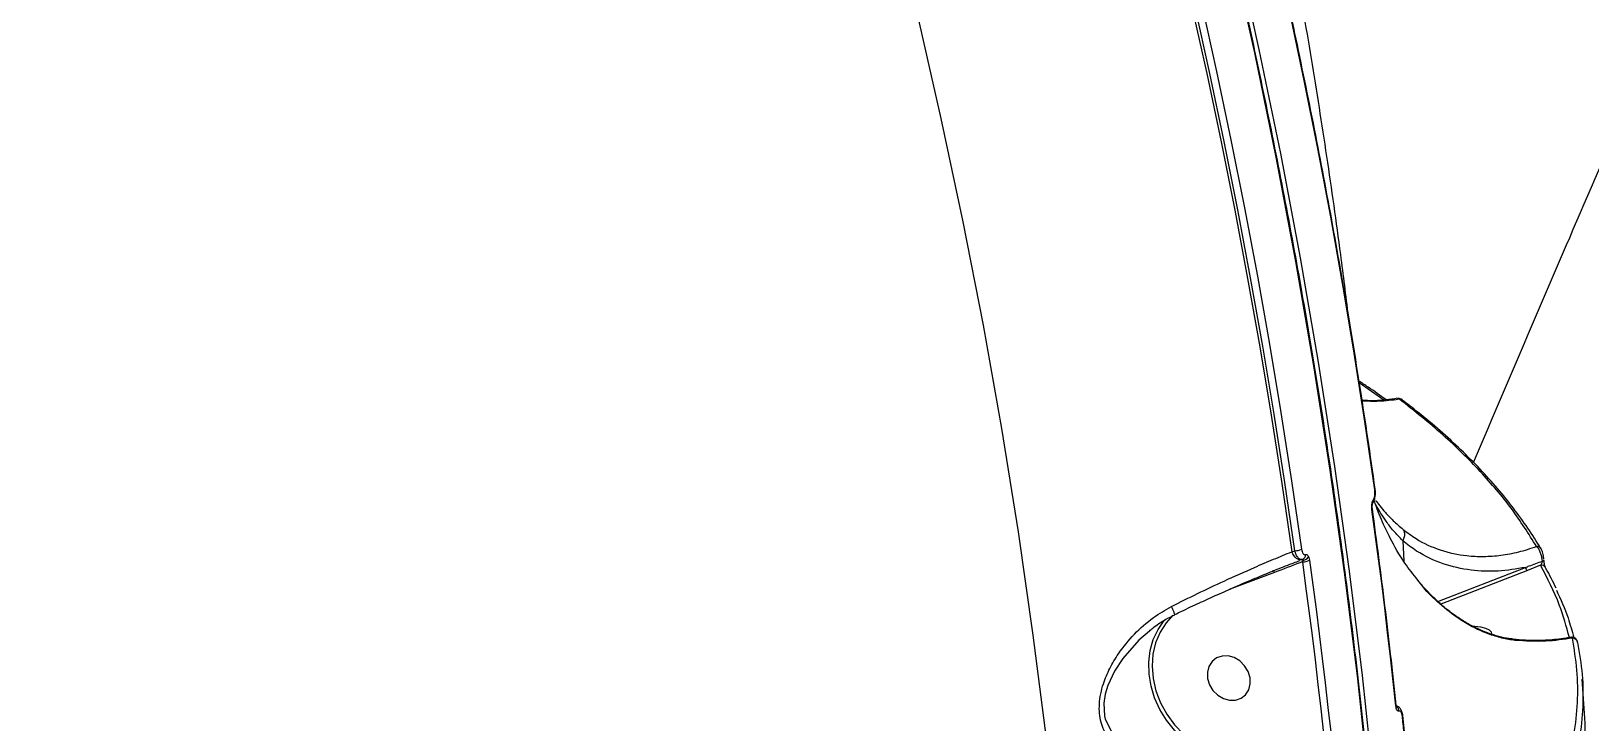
# Model space of a CAD drawing. Header units: millimetres. Extents: x -7245 to 6306, y -6696 to 5973.
# Drawn here: x 2650.9 to 2947.6, y -1767.3 to -1635.8 of the extents above; entities that cross this region are included whole.
import ezdxf

# ---------------------------------------------------------------- set-up
doc = ezdxf.new("R2010")
doc.units = ezdxf.units.MM
for name, color, linetype in [('DIKOM_ОБЪЕКТ', 7, 'Continuous'), ('DIKOM_РАЗМЕР_ЗОНА', 7, 'Continuous'), ('DIKOM_РАЗМЕР_ОБЪЕКТА', 7, 'Continuous')]:
    doc.layers.add(name, color=color, linetype=linetype)
doc.styles.add('style1', font='arial.ttf', dxfattribs={"width": 0.8})
doc.dimstyles.new('1-50', dxfattribs={"dimtxt": 300, "dimasz": 200, "dimexe": 100, "dimexo": 0, "dimgap": 100, "dimtad": 1, "dimtxsty": 'style1', "dimcen": 200, "dimclrd": 7, "dimclre": 7, "dimclrt": 7, "dimadec": 1, "dimazin": 2, "dimtfac": 1, "dimtmove": 0, "dimatfit": 2, "dimfxl": 0, "dimlwd": 25, "dimlwe": 18, "dimarcsym": 0})

# ---------------------------------------------------------------- blocks, each defined once
blk = doc.blocks.new('*D10')
at = {"layer": 'Defpoints', "color": 0, "transparency": 16777216}
for p in [(-4365.71, 2792.53), (4306.16, 475.6), (4306.16, -5965.27)]:
    blk.add_point(p, dxfattribs=at)
at = {"layer": 'DIKOM_РАЗМЕР_ОБЪЕКТА', "color": 7, "lineweight": 18, "transparency": 16777216}
for p, q in [((-4365.71, 2792.53), (-4365.71, -6065.27)), ((4306.16, 475.6), (4306.16, -6065.27))]:
    blk.add_line(p, q, dxfattribs=at)
at = {"layer": 'DIKOM_РАЗМЕР_ОБЪЕКТА', "color": 7, "lineweight": 25, "transparency": 16777216}
blk.add_line((-4165.71, -5965.27), (4106.16, -5965.27), dxfattribs=at)
at = {"layer": 'DIKOM_РАЗМЕР_ОБЪЕКТА', "color": 7, "transparency": 16777216}
for points in [[(-4165.71, -5931.93), (-4165.71, -5998.6), (-4365.71, -5965.27)], [(4106.16, -5931.93), (4106.16, -5998.6), (4306.16, -5965.27)]]:
    blk.add_solid(points, dxfattribs=at)
at = {"layer": 'DIKOM_РАЗМЕР_ОБЪЕКТА', "color": 7, "transparency": 16777216, "insert": (-85.78, -5712.1), "char_height": 300, "attachment_point": 5, "style": 'style1'}
blk.add_mtext('8650', dxfattribs=at)
blk = doc.blocks.new('*D12')
at = {"layer": 'Defpoints', "color": 0, "transparency": 16777216}
for p in [(-5865.71, 123.34), (6306.18, -91.92), (6306.18, -6596.14)]:
    blk.add_point(p, dxfattribs=at)
at = {"layer": 'DIKOM_РАЗМЕР_ЗОНА', "color": 7, "lineweight": 18, "transparency": 16777216}
for p, q in [((-5865.71, 123.34), (-5865.71, -6696.14)), ((6306.18, -91.92), (6306.18, -6696.14))]:
    blk.add_line(p, q, dxfattribs=at)
at = {"layer": 'DIKOM_РАЗМЕР_ЗОНА', "color": 7, "lineweight": 25, "transparency": 16777216}
blk.add_line((-5665.71, -6596.14), (6106.18, -6596.14), dxfattribs=at)
at = {"layer": 'DIKOM_РАЗМЕР_ЗОНА', "color": 7, "transparency": 16777216}
for points in [[(-5665.71, -6562.81), (-5665.71, -6629.48), (-5865.71, -6596.14)], [(6106.18, -6562.81), (6106.18, -6629.48), (6306.18, -6596.14)]]:
    blk.add_solid(points, dxfattribs=at)
at = {"layer": 'DIKOM_РАЗМЕР_ЗОНА', "color": 7, "transparency": 16777216, "insert": (-71.19, -6342.97), "char_height": 300, "attachment_point": 5, "style": 'style1'}
blk.add_mtext('12150', dxfattribs=at)

msp = doc.modelspace()

# ---------------------------------------------------------------- linework, layer by layer
at = {"layer": 'DIKOM_ОБЪЕКТ', "color": 7, "linetype": 'Continuous', "lineweight": 15}
for p, q in [((2908.399, -1706.034), (2903.747, -1702.788)), ((2906.778, -1722.992), (2906.779, -1723)), ((2906.765, -1725.598), (2906.761, -1725.588)), ((2912.036, -1732.855), (2912.217, -1736.704)), ((2890.895, -1734.92), (2891.46, -1734.709)), ((2938.38, -1734.347), (2938.36, -1734.316)), ((2887.622, -1738.855), (2878.98, -1742.084)), ((2892.793, -1736.435), (2892.979, -1736.365)), ((2918.715, -1744.359), (2935.397, -1737.874)), ((2935.774, -1738.45), (2919.272, -1744.864)), ((2938.279, -1737.466), (2935.774, -1738.45)), ((2912.337, -1769.1), (2912.028, -1766.083))]:
    msp.add_line(p, q, dxfattribs=at)
at = {"layer": 'DIKOM_ОБЪЕКТ', "color": 7, "linetype": 'Continuous', "lineweight": 15, "flags": 128}
for points in [[(2844.179, -1770.477), (2841.683, -1750.803), (2838.851, -1731.122), (2835.683, -1711.442), (2832.181, -1691.768), (2828.346, -1672.106), (2824.178, -1652.464), (2819.68, -1632.846), (2814.853, -1613.261), (2809.697, -1593.712), (2804.216, -1574.208), (2798.41, -1554.754), (2792.282, -1535.357), (2785.833, -1516.021), (2779.066, -1496.755), (2771.982, -1477.563), (2764.584, -1458.452), (2756.875, -1439.428), (2748.856, -1420.498), (2740.53, -1401.666), (2731.9, -1382.939), (2722.97, -1364.324), (2713.74, -1345.826), (2704.215, -1327.45)], [(2905.563, -1778.946), (2903.451, -1759.1), (2901.006, -1739.241), (2898.231, -1719.374), (2895.126, -1699.506), (2891.691, -1679.643), (2887.928, -1659.79), (2883.837, -1639.954), (2879.421, -1620.14), (2874.68, -1600.355), (2869.616, -1580.605), (2864.231, -1560.895), (2858.525, -1541.231), (2852.501, -1521.62), (2846.161, -1502.067), (2839.506, -1482.579), (2832.539, -1463.161), (2825.261, -1443.819)], [(2826.082, -1443.155), (2833.359, -1462.497), (2840.327, -1481.916), (2846.982, -1501.404), (2853.322, -1520.957), (2859.346, -1540.568), (2865.051, -1560.231), (2870.437, -1579.941), (2875.501, -1599.692), (2880.242, -1619.477), (2884.658, -1639.291), (2888.748, -1659.127), (2892.512, -1678.98), (2895.947, -1698.843), (2899.052, -1718.711), (2901.827, -1738.578), (2904.271, -1758.437), (2906.383, -1778.282)], [(2906.706, -1723.128), (2904.818, -1710.137), (2902.79, -1697.144), (2900.62, -1684.153), (2898.309, -1671.165), (2895.858, -1658.182), (2893.267, -1645.206), (2890.536, -1632.238), (2887.666, -1619.28)], [(2871.839, -1630.943), (2874.713, -1643.918), (2877.447, -1656.902), (2880.041, -1669.894), (2882.494, -1682.893), (2884.807, -1695.897), (2886.978, -1708.903), (2889.007, -1721.912), (2890.895, -1734.92)], [(2891.46, -1734.709), (2889.574, -1721.728), (2887.547, -1708.746), (2885.379, -1695.766), (2883.07, -1682.789), (2880.621, -1669.817), (2878.032, -1656.851), (2875.303, -1643.893), (2872.436, -1630.946)], [(2873.715, -1630.555), (2876.585, -1643.513), (2879.316, -1656.481), (2881.907, -1669.458), (2884.358, -1682.44), (2886.668, -1695.428), (2888.838, -1708.419), (2890.867, -1721.411), (2892.755, -1734.404)], [(2906.224, -1726.174), (2906.222, -1726.164), (2906.196, -1726.142), (2906.142, -1726.119)], [(2910.722, -1764.257), (2910.218, -1759.588), (2909.695, -1754.919), (2909.153, -1750.249), (2908.594, -1745.578), (2908.016, -1740.907), (2907.42, -1736.235), (2906.805, -1731.563), (2906.172, -1726.89)], [(2892.793, -1736.435), (2892.573, -1736.476), (2892.332, -1736.445), (2892.079, -1736.341), (2891.821, -1736.168), (2891.566, -1735.931), (2891.322, -1735.638), (2891.096, -1735.297), (2890.895, -1734.92)], [(2887.622, -1738.855), (2887.577, -1738.772), (2887.525, -1738.697), (2887.47, -1738.635), (2887.412, -1738.588), (2887.355, -1738.557), (2887.3, -1738.545), (2887.25, -1738.55), (2887.243, -1738.552)], [(2897.521, -1774.148), (2897.017, -1769.483), (2896.494, -1764.818), (2895.954, -1760.152), (2895.394, -1755.485), (2894.817, -1750.817), (2894.221, -1746.149), (2893.607, -1741.481), (2892.975, -1736.812)], [(2894.272, -1736.507), (2894.905, -1741.18), (2895.52, -1745.852), (2896.116, -1750.524), (2896.694, -1755.195), (2897.254, -1759.866), (2897.795, -1764.536), (2898.318, -1769.205), (2898.822, -1773.873)], [(2880.932, -1774.687), (2878.721, -1774.497), (2876.51, -1773.973), (2874.346, -1773.127), (2872.277, -1771.977), (2870.347, -1770.548), (2868.598, -1768.871), (2867.069, -1766.982), (2865.792, -1764.923), (2864.795, -1762.738), (2864.1, -1760.475), (2863.721, -1758.182), (2863.668, -1755.909), (2863.94, -1753.706), (2864.533, -1751.62), (2865.433, -1749.697), (2866.621, -1747.978), (2866.849, -1747.71)], [(2868.271, -1747.008), (2866.98, -1748.414), (2865.82, -1750.217), (2864.976, -1752.231), (2864.469, -1754.407), (2864.31, -1756.693), (2864.504, -1759.033), (2865.046, -1761.372), (2865.923, -1763.652), (2867.114, -1765.819), (2868.589, -1767.82), (2870.313, -1769.606), (2872.246, -1771.135), (2874.339, -1772.37), (2876.542, -1773.28), (2878.803, -1773.845), (2881.066, -1774.049)], [(2863.819, -1750.044), (2861.808, -1751.711), (2858.763, -1755.193), (2857.178, -1757.634), (2855.905, -1760.34), (2855.394, -1761.993), (2855.107, -1763.739), (2855.228, -1766.149), (2855.38, -1766.778), (2856.616, -1769.268), (2858.356, -1771.083), (2860.492, -1772.544), (2863.563, -1773.975), (2867.021, -1775.046), (2870.595, -1775.726), (2874.476, -1776.039), (2877.017, -1776.003), (2879.621, -1775.746), (2879.622, -1775.746), (2879.622, -1775.746)], [(2928.977, -1750.443), (2928.928, -1750.24), (2928.56, -1749.834), (2927.861, -1749.493), (2926.889, -1749.247), (2925.722, -1749.115), (2925.468, -1749.104)], [(2880.195, -1763.143), (2881.242, -1762.781), (2882.099, -1762.109), (2882.697, -1761.181), (2882.989, -1760.073), (2882.95, -1758.874), (2882.584, -1757.681), (2881.919, -1756.591), (2881.011, -1755.692), (2879.932, -1755.057), (2878.771, -1754.738), (2877.62, -1754.759), (2876.574, -1755.121), (2875.717, -1755.793), (2875.118, -1756.721), (2874.827, -1757.829), (2874.866, -1759.029), (2875.232, -1760.222), (2875.896, -1761.312), (2876.805, -1762.211), (2877.883, -1762.846), (2879.045, -1763.165), (2880.195, -1763.143)], [(2912.265, -1769.238), (2912.227, -1768.861), (2912.189, -1768.484), (2912.15, -1768.107), (2912.112, -1767.729), (2912.073, -1767.352), (2912.034, -1766.975), (2911.995, -1766.598), (2911.956, -1766.221)]]:
    msp.add_lwpolyline(points, dxfattribs=at)
at = {"layer": 'DIKOM_ОБЪЕКТ', "color": 7, "linetype": 'Continuous', "lineweight": 15}
for centre, radius, start, end in [((2911.536, -1706.668), 0.807, 54.14002, 98.78706), ((2906.622, -1722.996), 0.157, 302.57576, 358.4865), ((2906.092, -1726.759), 0.154, 301.42566, 4.07286), ((2905.734, -1725.181), 0.728, 326.23933, 13.74067), ((2891.561, -1732.235), 2.476, 267.67757, 298.84816), ((2892.632, -1735.547), 0.889, 293.00051, 5.97345), ((2892.91, -1735.196), 1.356, 275.83456, 330.92924), ((2937.596, -1734.824), 0.918, 33.59302, 94.90819), ((2892.836, -1736.685), 0.253, 33.4051, 99.77067), ((2893.085, -1734.368), 2.447, 267.42132, 299.04329), ((2936.037, -1737.867), 0.639, 180.66593, 245.74479), ((2938.398, -1738.382), 0.924, 30.46927, 97.41946), ((2938.582, -1736.263), 0.415, 275.03949, 323.00282), ((2944.377, -1752.293), 0.947, 5.02758, 93.15567), ((2910.635, -1764.121), 0.161, 302.73206, 1.27074), ((2910.264, -1765.273), 1.078, 1.82312, 56.78765), ((2911.868, -1766.088), 0.159, 303.29513, 0.78526)]:
    msp.add_arc(centre, radius, start, end, dxfattribs=at)
for points, knots in [([(2909.991, -1838.19), (2909.829, -1834.97), (2909.358, -1825.634), (2908.36, -1810.16), (2906.901, -1791.761), (2905.151, -1773.342), (2903.116, -1754.908), (2900.795, -1736.463), (2898.188, -1718.013), (2895.296, -1699.561), (2892.12, -1681.114), (2888.661, -1662.675), (2884.919, -1644.249), (2880.896, -1625.843), (2876.593, -1607.459), (2872.011, -1589.103), (2867.151, -1570.78), (2862.014, -1552.494), (2856.602, -1534.251), (2850.915, -1516.055), (2844.957, -1497.91), (2838.727, -1479.823), (2832.228, -1461.796), (2825.462, -1443.835), (2818.429, -1425.945), (2811.133, -1408.131), (2803.575, -1390.396), (2795.756, -1372.746), (2787.68, -1355.185), (2779.347, -1337.718), (2770.761, -1320.35), (2761.923, -1303.084), (2752.837, -1285.926), (2743.499, -1268.881), (2734.401, -1252.772), (2728.319, -1242.396), (2725.518, -1237.618)], [0, 0, 0, 0, 0.0157718, 0.0457287, 0.0756868, 0.1056442, 0.135602, 0.1655601, 0.195518, 0.2254759, 0.2554335, 0.2853919, 0.3153499, 0.3453077, 0.3752658, 0.4052245, 0.4351821, 0.4651404, 0.4950984, 0.525057, 0.5550154, 0.5849736, 0.6149319, 0.6448901, 0.6748489, 0.7048071, 0.7347659, 0.7647242, 0.7946827, 0.824641, 0.8545995, 0.8845578, 0.9145164, 0.9444748, 0.9744331, 1, 1, 1, 1]), ([(2901.694, -1690.078), (2901.216, -1686.172), (2899.974, -1676.035), (2897.629, -1659.684), (2894.698, -1641.025), (2891.454, -1622.385), (2887.914, -1603.768), (2884.075, -1585.18), (2879.94, -1566.627), (2875.508, -1548.114), (2870.782, -1529.645), (2865.763, -1511.225), (2860.452, -1492.861), (2854.85, -1474.558), (2848.96, -1456.319), (2842.783, -1438.151), (2836.321, -1420.058), (2829.575, -1402.046), (2822.548, -1384.12), (2815.242, -1366.284), (2807.659, -1348.543), (2799.8, -1330.902), (2791.668, -1313.367), (2783.268, -1295.941), (2774.59, -1278.633), (2767.83, -1265.577), (2763.932, -1258.308), (2763.087, -1256.732)], [0, 0, 0, 0, 0.0260972, 0.0677346, 0.1093967, 0.1510823, 0.1927916, 0.2345216, 0.2762733, 0.3180437, 0.3598339, 0.4016428, 0.4434681, 0.4853092, 0.5271665, 0.5690371, 0.6109226, 0.6528209, 0.6947306, 0.7366526, 0.7785852, 0.8205272, 0.862479, 0.9044403, 0.9464091, 0.9883862, 1, 1, 1, 1]), ([(2925.495, -1717.924), (2931.577, -1703.651), (2944.972, -1672.213), (2966.208, -1623.837), (2989.278, -1572.247), (3012.927, -1520.328), (3045.116, -1450.612), (3069.483, -1398.443), (3085.728, -1363.662)], [0, 0, 0, 0, 0.1196486, 0.2635424, 0.4074385, 0.5555681, 0.7036986, 1, 1, 1, 1]), ([(2906.778, -1722.991), (2906.317, -1719.754), (2904.981, -1710.368), (2902.553, -1694.831), (2899.399, -1676.386), (2895.959, -1657.948), (2892.3, -1639.848), (2889.496, -1626.917), (2887.96, -1620.127), (2887.738, -1619.146)], [0, 0, 0, 0, 0.0934423, 0.2709339, 0.4484296, 0.6259276, 0.8034204, 0.9715765, 1, 1, 1, 1]), ([(2908.874, -1706.007), (2907.749, -1705.189), (2906.087, -1703.981), (2904.276, -1702.805), (2903.69, -1702.425)], [0, 0, 0, 0, 0.6764444, 1, 1, 1, 1]), ([(2911.048, -1705.702), (2910.304, -1705.816), (2908.501, -1706.094), (2906.227, -1706.213), (2904.729, -1706.124), (2904.262, -1706.096)], [0, 0, 0, 0, 0.3259764, 0.78986, 1, 1, 1, 1]), ([(2911.413, -1705.87), (2911.365, -1705.878), (2910.063, -1706.086), (2907.664, -1706.355), (2905.357, -1706.276), (2904.284, -1706.239)], [0, 0, 0, 0, 0.0200307, 0.5442859, 1, 1, 1, 1]), ([(2911.999, -1706.032), (2911.929, -1705.976), (2911.743, -1705.825), (2911.392, -1705.72), (2911.142, -1705.766), (2911.05, -1705.783)], [0, 0, 0, 0, 0.2758794, 0.7361996, 1, 1, 1, 1]), ([(2911.413, -1705.87), (2911.39, -1705.854), (2911.265, -1705.77), (2911.148, -1705.773), (2911.054, -1705.776)], [0, 0, 0, 0, 0.1889132, 1, 1, 1, 1]), ([(2937.517, -1733.909), (2935.995, -1731.497), (2932.951, -1726.672), (2926.915, -1719.588), (2919.89, -1712.62), (2914.239, -1708.12), (2911.413, -1705.87)], [0, 0, 0, 0, 0.2485932, 0.4971904, 0.7485962, 1, 1, 1, 1]), ([(2938.313, -1734.354), (2938.288, -1734.309), (2937.565, -1732.977), (2935.855, -1730.397), (2933.161, -1726.61), (2930.122, -1722.866), (2926.785, -1719.161), (2923.146, -1715.503), (2919.196, -1711.896), (2915.469, -1708.736), (2912.935, -1706.805), (2911.928, -1706.038)], [0, 0, 0, 0, 0.0045078, 0.1338782, 0.2635165, 0.3933821, 0.5234217, 0.6535827, 0.783812, 0.9140592, 1, 1, 1, 1]), ([(2906.323, -1725.588), (2906.345, -1725.564), (2906.496, -1725.4), (2906.662, -1724.951), (2906.82, -1724.23), (2906.85, -1723.51), (2906.782, -1723.122), (2906.761, -1723.003)], [0, 0, 0, 0, 0.0396823, 0.2697127, 0.5665641, 0.8677315, 1, 1, 1, 1]), ([(2906.442, -1725.008), (2906.495, -1724.916), (2906.602, -1724.73), (2906.705, -1724.3), (2906.753, -1723.805), (2906.741, -1723.4), (2906.713, -1723.181), (2906.706, -1723.128)], [0, 0, 0, 0, 0.2249599, 0.4495464, 0.6803251, 0.9238168, 1, 1, 1, 1]), ([(2906.172, -1726.89), (2906.163, -1726.818), (2906.133, -1726.569), (2906.138, -1726.306), (2906.142, -1726.119)], [0, 0, 0, 0, 0.2881811, 1, 1, 1, 1]), ([(2906.142, -1726.119), (2906.154, -1725.984), (2906.18, -1725.691), (2906.281, -1725.286), (2906.388, -1725.101), (2906.442, -1725.008)], [0, 0, 0, 0, 0.2988351, 0.6490164, 1, 1, 1, 1]), ([(2906.249, -1726.747), (2906.242, -1726.699), (2906.219, -1726.544), (2906.214, -1726.337), (2906.223, -1726.197), (2906.225, -1726.174)], [0, 0, 0, 0, 0.2720924, 0.8806939, 1, 1, 1, 1]), ([(2906.227, -1726.174), (2906.228, -1726.141), (2906.232, -1726.014), (2906.263, -1725.831), (2906.304, -1725.668), (2906.336, -1725.592), (2906.339, -1725.588), (2906.34, -1725.586)], [0, 0, 0, 0, 0.1111907, 0.4227063, 0.6628673, 0.8648482, 1, 1, 1, 1]), ([(2910.796, -1764.117), (2910.445, -1760.883), (2909.426, -1751.506), (2907.906, -1739.049), (2906.661, -1729.826), (2906.246, -1726.751)], [0, 0, 0, 0, 0.2597874, 0.7532481, 1, 1, 1, 1]), ([(2914.902, -1740.299), (2914.047, -1739.23), (2911.993, -1736.66), (2910.044, -1733.184), (2908.599, -1730.235), (2907.693, -1728.164), (2907.029, -1726.444), (2906.675, -1725.435), (2906.652, -1725.288), (2906.65, -1725.273)], [0, 0, 0, 0, 0.2034663, 0.4889753, 0.6124861, 0.7357592, 0.8753872, 0.9873332, 1, 1, 1, 1]), ([(2912.038, -1732.844), (2912.037, -1732.843), (2911.416, -1732.133), (2910.238, -1730.969), (2908.875, -1729.151), (2907.835, -1727.583), (2907.085, -1726.27), (2906.898, -1725.984), (2906.808, -1725.847)], [0, 0, 0, 0, 0.0002942, 0.2189062, 0.4375483, 0.6302112, 0.822312, 1, 1, 1, 1]), ([(2906.881, -1725.176), (2906.894, -1725.187), (2907.016, -1725.298), (2907.639, -1726.171), (2908.709, -1727.45), (2910.156, -1728.989), (2911.442, -1730.094), (2912.086, -1730.646)], [0, 0, 0, 0, 0.0273413, 0.2573633, 0.4879505, 0.7439805, 1, 1, 1, 1]), ([(2912.036, -1732.855), (2912.036, -1732.853), (2912.035, -1732.85), (2912.036, -1732.846), (2912.037, -1732.845), (2912.038, -1732.844)], [0, 0, 0, 0, 0.452962, 0.8106288, 1, 1, 1, 1]), ([(2935.397, -1737.874), (2933.657, -1738.171), (2930.15, -1738.768), (2924.875, -1738.545), (2919.635, -1737.347), (2915.298, -1735.348), (2912.903, -1733.518), (2912.036, -1732.855)], [0, 0, 0, 0, 0.2061836, 0.4154267, 0.6401024, 0.8695947, 1, 1, 1, 1]), ([(2912.086, -1730.646), (2912.105, -1730.675), (2912.242, -1730.881), (2912.387, -1731.345), (2912.358, -1732.093), (2912.144, -1732.594), (2912.038, -1732.844)], [0, 0, 0, 0, 0.0544595, 0.3767265, 0.6882578, 1, 1, 1, 1]), ([(2912.086, -1730.646), (2912.898, -1731.257), (2915.111, -1732.921), (2919.158, -1734.734), (2923.535, -1735.687), (2927.428, -1735.865), (2930.731, -1735.623), (2934.102, -1735.016), (2936.379, -1734.278), (2937.517, -1733.909)], [0, 0, 0, 0, 0.1128072, 0.3073824, 0.5062374, 0.628033, 0.7498295, 0.8749134, 1, 1, 1, 1]), ([(2868.013, -1745.307), (2869.666, -1744.484), (2873, -1742.824), (2878.321, -1740.32), (2883.151, -1738.154), (2887.442, -1736.318), (2889.741, -1735.387), (2890.895, -1734.92)], [0, 0, 0, 0, 0.2106528, 0.4247474, 0.6762161, 0.8374052, 1, 1, 1, 1]), ([(2892.979, -1736.365), (2892.841, -1736.386), (2892.56, -1736.429), (2892.12, -1736.101), (2891.722, -1735.523), (2891.547, -1734.979), (2891.46, -1734.709)], [0, 0, 0, 0, 0.242525, 0.4917355, 0.7471959, 1, 1, 1, 1]), ([(2892.755, -1734.404), (2892.787, -1734.573), (2892.852, -1734.912), (2893.041, -1735.278), (2893.272, -1735.489), (2893.436, -1735.466), (2893.516, -1735.454)], [0, 0, 0, 0, 0.2565787, 0.5136817, 0.7612133, 1, 1, 1, 1]), ([(2893.516, -1735.454), (2893.591, -1735.443), (2893.742, -1735.42), (2893.945, -1735.579), (2894.048, -1735.768), (2894.095, -1735.855)], [0, 0, 0, 0, 0.3508735, 0.7014597, 1, 1, 1, 1]), ([(2894.095, -1735.855), (2894.118, -1735.909), (2894.197, -1736.095), (2894.241, -1736.336), (2894.272, -1736.507)], [0, 0, 0, 0, 0.2876862, 1, 1, 1, 1]), ([(2938.618, -1736.676), (2938.582, -1736.407), (2938.512, -1735.879), (2938.279, -1735.096), (2937.968, -1734.416), (2937.694, -1734.055), (2937.542, -1733.93), (2937.517, -1733.909)], [0, 0, 0, 0, 0.2234347, 0.4377643, 0.6849774, 0.948825, 1, 1, 1, 1]), ([(2938.89, -1736.327), (2938.879, -1736.223), (2938.85, -1735.917), (2938.751, -1735.405), (2938.612, -1734.833), (2938.46, -1734.522), (2938.376, -1734.349)], [0, 0, 0, 0, 0.1274528, 0.3726538, 0.652102, 1, 1, 1, 1]), ([(2873.539, -1744.533), (2874.601, -1744.045), (2876.807, -1743.033), (2880.145, -1741.561), (2883.536, -1740.112), (2886.878, -1738.736), (2889.854, -1737.551), (2891.654, -1736.873), (2892.41, -1736.588)], [0, 0, 0, 0, 0.1627536, 0.3378901, 0.5144998, 0.6922905, 0.8708665, 1, 1, 1, 1]), ([(2892.975, -1736.812), (2892.8, -1736.878), (2891.012, -1737.55), (2889.23, -1738.236), (2887.622, -1738.855)], [0, 0, 0, 0, 0.0973966, 1, 1, 1, 1]), ([(2892.975, -1736.812), (2892.997, -1736.744), (2893.029, -1736.648), (2893.044, -1736.568), (2893.048, -1736.545)], [0, 0, 0, 0, 0.7204502, 1, 1, 1, 1]), ([(2893.048, -1736.545), (2893.052, -1736.509), (2893.061, -1736.434), (2893.042, -1736.37), (2893.008, -1736.357), (2892.985, -1736.364), (2892.979, -1736.365)], [0, 0, 0, 0, 0.3278903, 0.6783867, 0.9207299, 1, 1, 1, 1]), ([(2935.397, -1737.874), (2935.632, -1737.789), (2936.71, -1737.398), (2937.78, -1736.993), (2938.618, -1736.676)], [0, 0, 0, 0, 0.2174504, 1, 1, 1, 1]), ([(2938.279, -1737.466), (2938.33, -1737.405), (2938.419, -1737.298), (2938.525, -1737.088), (2938.585, -1736.907), (2938.612, -1736.77), (2938.617, -1736.704), (2938.618, -1736.676)], [0, 0, 0, 0, 0.3755646, 0.6517601, 0.8444372, 0.9351573, 1, 1, 1, 1]), ([(2943.752, -1751.223), (2943.188, -1749.145), (2941.931, -1744.51), (2939.577, -1739.97), (2938.279, -1737.466)], [0, 0, 0, 0, 0.4484486, 1, 1, 1, 1]), ([(2939.196, -1737.917), (2939.197, -1737.918), (2939.202, -1737.927), (2939.175, -1737.869), (2939.125, -1737.72), (2939.048, -1737.425), (2938.977, -1737.042), (2938.931, -1736.719), (2938.919, -1736.556), (2938.915, -1736.513)], [0, 0, 0, 0, 0.0240518, 0.1435025, 0.3124383, 0.5409239, 0.7535428, 0.9344368, 1, 1, 1, 1]), ([(2941.219, -1741.866), (2940.621, -1740.594), (2939.999, -1739.271), (2939.219, -1737.969), (2939.189, -1737.919)], [0, 0, 0, 0, 0.9611898, 1, 1, 1, 1]), ([(2933.425, -1751.768), (2933.322, -1751.757), (2932.394, -1751.652), (2930.578, -1751.299), (2927.924, -1750.451), (2925.258, -1749.225), (2922.217, -1747.414), (2919.042, -1744.881), (2916.436, -1742.373), (2915.228, -1740.74), (2914.902, -1740.299)], [0, 0, 0, 0, 0.0155718, 0.1405732, 0.2656224, 0.3980161, 0.5305178, 0.728473, 0.9267248, 1, 1, 1, 1]), ([(2933.001, -1751.527), (2932.749, -1751.503), (2931.892, -1751.42), (2930.307, -1751.051), (2928.288, -1750.426), (2926.2, -1749.559), (2924.097, -1748.452), (2921.984, -1747.088), (2919.881, -1745.47), (2917.818, -1743.584), (2916.157, -1741.862), (2915.255, -1740.736), (2914.949, -1740.354)], [0, 0, 0, 0, 0.0406557, 0.1381797, 0.2383094, 0.3426256, 0.4500376, 0.5600025, 0.6797819, 0.803975, 0.933525, 1, 1, 1, 1]), ([(2868.633, -1746.857), (2869.077, -1746.641), (2870.633, -1745.885), (2872.277, -1745.105), (2873.469, -1744.565), (2873.539, -1744.533)], [0, 0, 0, 0, 0.2736058, 0.9573178, 1, 1, 1, 1]), ([(2941.27, -1742.19), (2942.076, -1743.959), (2943.44, -1746.953), (2944.243, -1749.994), (2944.572, -1751.238)], [0, 0, 0, 0, 0.5907665, 1, 1, 1, 1]), ([(2879.958, -1778.909), (2879.052, -1778.999), (2877.24, -1779.178), (2874.044, -1779.097), (2870.471, -1778.638), (2866.639, -1777.65), (2863.08, -1776.257), (2860.084, -1774.549), (2857.663, -1772.601), (2855.771, -1770.351), (2854.659, -1767.948), (2854.264, -1765.678), (2854.235, -1763.838), (2854.498, -1761.937), (2855.116, -1759.638), (2856.212, -1757.06), (2858.129, -1753.844), (2860.845, -1750.522), (2864.267, -1747.457), (2866.841, -1745.98), (2868.013, -1745.307)], [0, 0, 0, 0, 0.0450781, 0.0901836, 0.1588887, 0.2276847, 0.2984044, 0.3691128, 0.4250508, 0.4808207, 0.540818, 0.5713846, 0.6019568, 0.634469, 0.6670312, 0.719848, 0.7727698, 0.8528846, 0.9329866, 1, 1, 1, 1]), ([(2863.782, -1750.002), (2863.997, -1749.815), (2864.946, -1748.997), (2866.566, -1747.923), (2868.04, -1747.185), (2868.646, -1746.883)], [0, 0, 0, 0, 0.1479409, 0.650325, 1, 1, 1, 1]), ([(2868.615, -1746.821), (2868.623, -1746.82), (2868.648, -1746.819), (2868.552, -1746.541), (2868.353, -1746.057), (2868.148, -1745.599), (2868.032, -1745.347), (2868.013, -1745.307)], [0, 0, 0, 0, 0.1491656, 0.4270787, 0.7051305, 0.9525902, 1, 1, 1, 1]), ([(2933.425, -1751.768), (2933.406, -1751.751), (2933.287, -1751.64), (2933.144, -1751.532), (2933.012, -1751.561), (2933, -1751.563)], [0, 0, 0, 0, 0.1440431, 0.9244986, 1, 1, 1, 1]), ([(2944.113, -1751.162), (2943.466, -1751.28), (2941.678, -1751.607), (2938.763, -1751.808), (2935.699, -1751.831), (2933.809, -1751.618), (2933.017, -1751.529)], [0, 0, 0, 0, 0.1724667, 0.4766275, 0.7806254, 1, 1, 1, 1]), ([(2944.324, -1751.347), (2942.643, -1751.593), (2938.966, -1752.131), (2935.374, -1751.896), (2933.425, -1751.768)], [0, 0, 0, 0, 0.4574387, 1, 1, 1, 1]), ([(2943.23, -1775.848), (2943.75, -1773.8), (2944.791, -1769.706), (2945.392, -1763.569), (2945.346, -1757.439), (2944.665, -1753.378), (2944.324, -1751.347)], [0, 0, 0, 0, 0.2491, 0.4981967, 0.7490983, 1, 1, 1, 1]), ([(2945.301, -1752.087), (2945.294, -1752.05), (2945.28, -1751.975), (2945.236, -1751.831), (2945.138, -1751.632), (2944.966, -1751.425), (2944.702, -1751.253), (2944.398, -1751.162), (2944.199, -1751.197), (2944.117, -1751.211)], [0, 0, 0, 0, 0.1191009, 0.2410842, 0.3604281, 0.5060236, 0.6757018, 0.8670253, 1, 1, 1, 1]), ([(2944.324, -1751.347), (2944.305, -1751.319), (2944.232, -1751.217), (2944.167, -1751.218), (2944.12, -1751.219)], [0, 0, 0, 0, 0.2708864, 1, 1, 1, 1]), ([(2945.32, -1752.21), (2945.66, -1754.23), (2946.339, -1758.271), (2946.394, -1764.4), (2945.798, -1770.566), (2944.749, -1774.699), (2944.225, -1776.765)], [0, 0, 0, 0, 0.2490961, 0.4981983, 0.7491003, 1, 1, 1, 1]), ([(2947.086, -1774.893), (2946.957, -1772.122), (2946.714, -1766.883), (2946.368, -1761.642), (2946.205, -1759.173)], [0, 0, 0, 0, 0.5288379, 1, 1, 1, 1]), ([(2911.342, -1765.239), (2911.331, -1765.243), (2911.256, -1765.273), (2911.113, -1765.252), (2910.934, -1765.057), (2910.792, -1764.719), (2910.745, -1764.411), (2910.722, -1764.257)], [0, 0, 0, 0, 0.0373754, 0.2783764, 0.5189973, 0.7596558, 1, 1, 1, 1]), ([(2910.877, -1764.485), (2910.878, -1764.486), (2910.881, -1764.491), (2910.857, -1764.438), (2910.827, -1764.324), (2910.803, -1764.203), (2910.797, -1764.123), (2910.797, -1764.117)], [0, 0, 0, 0, 0.1069341, 0.3473729, 0.6336539, 0.9700133, 1, 1, 1, 1]), ([(2912.024, -1766.087), (2912.021, -1766.048), (2911.997, -1765.715), (2911.858, -1765.205), (2911.553, -1764.67), (2911.186, -1764.333), (2910.916, -1764.268), (2910.816, -1764.244)], [0, 0, 0, 0, 0.0450063, 0.3860474, 0.6567907, 0.8731393, 1, 1, 1, 1]), ([(2911.956, -1766.221), (2911.933, -1766.067), (2911.888, -1765.759), (2911.746, -1765.42), (2911.57, -1765.225), (2911.427, -1765.206), (2911.352, -1765.235), (2911.342, -1765.239)], [0, 0, 0, 0, 0.2406257, 0.4810702, 0.722024, 0.9629101, 1, 1, 1, 1])]:
    msp.add_open_spline(points, degree=3, knots=knots, dxfattribs=at)

# ---------------------------------------------------------------- dimensions: what is measured, and where the dimension line sits
at = {"layer": 'DIKOM_РАЗМЕР_ЗОНА'}
dim = msp.add_linear_dim(base=(6306.184, -6596.144), p1=(-5865.714, 123.344), p2=(6306.184, -91.922), text='12150', dimstyle='1-50', dxfattribs=at)
dim.commit()
dim.dimension.update_dxf_attribs({"geometry": '*D12', "text_midpoint": (-71.192, -6596.144), "dimtype": 160})
at = {"layer": 'DIKOM_РАЗМЕР_ОБЪЕКТА'}
dim = msp.add_linear_dim(base=(4306.158, -5965.268), p1=(-4365.714, 2792.532), p2=(4306.158, 475.605), text='8650', dimstyle='1-50', dxfattribs=at)
dim.commit()
dim.dimension.update_dxf_attribs({"geometry": '*D10', "text_midpoint": (-85.784, -5965.268), "dimtype": 160})

doc.saveas('drawing.dxf')
